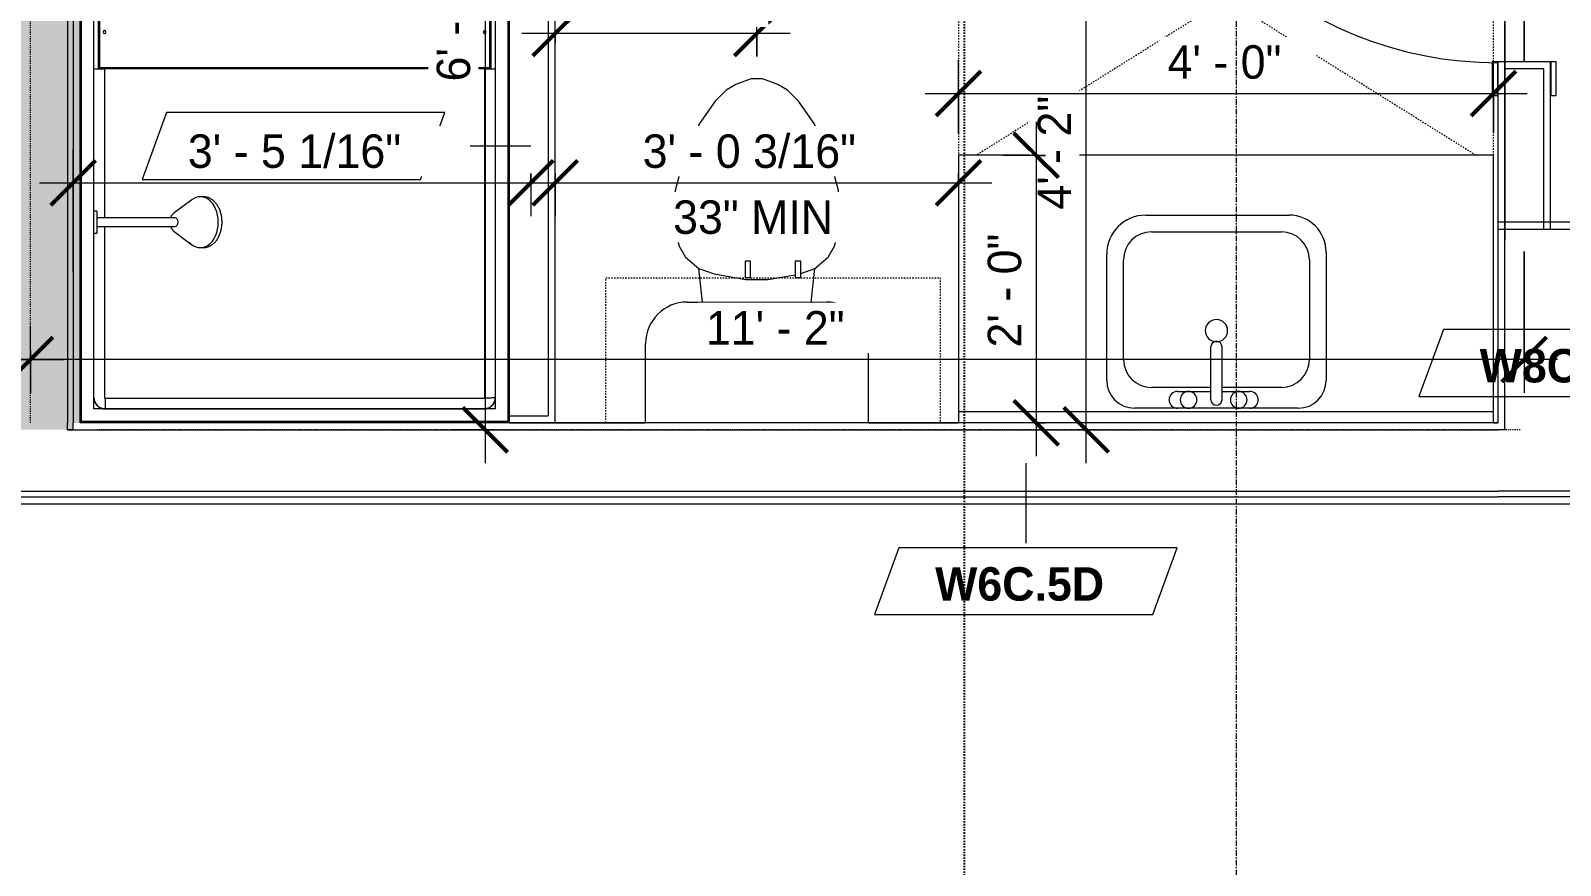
# Model space of a CAD drawing. Header units: inches. Extents: x -4058 to -1781, y 9814 to 12264.
# Drawn here: x -2935.5 to -2798.3, y 11685.7 to 11760.6 of the extents above; entities that cross this region are included whole.
import ezdxf

# ---------------------------------------------------------------- set-up
doc = ezdxf.new("R2010")
doc.units = ezdxf.units.IN
doc.header["$MEASUREMENT"] = 0
for name, pattern in [('Aligning Line 1_8_', [0.25, 0.125, -0.125]), ('Dash', [0.25, 0.125, -0.125]), ('Dash 3_32_', [0.1875, 0.09375, -0.09375]), ('Dash_2_', [0.25, 0.125, -0.125]), ('Grid Line 1_2_', [0.875, 0.5, -0.125, 0.125, -0.125])]:
    doc.linetypes.add(name, pattern=pattern)
for name, color, linetype, lineweight in [('0-1', 7, 'Continuous', 5), ('A-ANNO-DIMS', 211, 'Continuous', 9), ('A-ANNO-DIMS-32', 211, 'Continuous', 9), ('A-DETL-1', 90, 'Dash 3_32_', 9), ('A-DOOR-2', 31, 'Continuous', 9), ('A-FLOR-2', 192, 'Continuous', 9), ('A-GENM', 5, 'Continuous', 9), ('A-GENM-2', 147, 'Dash', 9), ('A-WALL-1', 7, 'Continuous', 9), ('A-WALL-2', 113, 'Continuous', 9), ('A-WALL-IDEN', 211, 'Continuous', 9), ('G-ANNO-SYMB', 111, 'Aligning Line 1_8_', 9), ('I-WALL-1', 1, 'Continuous', 18), ('I-WALL-2', 10, 'Continuous', 5), ('I-WALL-3', 7, 'Continuous', 9), ('P-SANR-FIXT', 6, 'Continuous', 9), ('Q-CASE', 31, 'Continuous', 9), ('Q-CASE-3', 31, 'Dash', 9), ('S-GRID-1', 1, 'Grid Line 1_2_', 9)]:
    doc.layers.add(name, color=color, linetype=linetype, lineweight=lineweight)
doc.layers.add('0-3', color=250, linetype='Dash_2_')
doc.styles.add('Century Gothic', font='ufonts.com_century-gothic.ttf', dxfattribs={"height": 3})
doc.styles.add('Century Gothic_B_1', font='GOTHICB.TTF', dxfattribs={"height": 3})
doc.dimstyles.new('MARKETING_DIMENSION', dxfattribs={"dimscale": 12, "dimtxt": 3.132505, "dimasz": 0.333333, "dimexe": 0.25, "dimexo": 0.166667, "dimgap": 0.041667, "dimtad": 1, "dimdec": 4, "dimrnd": 0.0625, "dimzin": 3, "dimdsep": 46, "dimlunit": 4, "dimtxsty": 'Century Gothic', "dimblk1": 'OBLIQUE', "dimblk2": 'OBLIQUE', "dimsah": 1, "dimcen": 0.09, "dimdle": 0.25, "dimazin": 0, "dimtfac": 1, "dimtdec": 4, "dimtix": 1, "dimtmove": 0, "dimatfit": 3, "dimfxl": 1, "dimtvp": 1, "dimtfill": 1, "dimfrac": 2, "dimtolj": 1, "dimtzin": 0, "dimarcsym": 2})
doc.dimstyles.new('THE_DIMENSION_STRING', dxfattribs={"dimscale": 12, "dimtxt": 3.132505, "dimasz": 0.333333, "dimexe": 0.25, "dimexo": 0.166667, "dimgap": 0.041667, "dimtad": 1, "dimdec": 4, "dimrnd": 0.0625, "dimzin": 3, "dimdsep": 46, "dimlunit": 4, "dimtxsty": 'Century Gothic', "dimblk1": 'OBLIQUE', "dimblk2": 'OBLIQUE', "dimsah": 1, "dimcen": 0.09, "dimdle": 0.25, "dimazin": 0, "dimtfac": 1, "dimtdec": 4, "dimtix": 1, "dimtmove": 0, "dimatfit": 3, "dimfxl": 1, "dimtvp": 1, "dimtfill": 1, "dimfrac": 2, "dimtolj": 1, "dimtzin": 0, "dimarcsym": 2})
doc.dimstyles.new('THE_DIMENSION_STRING_2', dxfattribs={"dimscale": 12, "dimtxt": 3.132505, "dimasz": 0.333333, "dimexe": 0.25, "dimexo": 0.166667, "dimgap": 0.041667, "dimtad": 1, "dimdec": 4, "dimrnd": 0.0625, "dimzin": 3, "dimdsep": 46, "dimlunit": 4, "dimtxsty": 'Century Gothic', "dimblk1": 'OBLIQUE', "dimblk2": 'OBLIQUE', "dimsah": 1, "dimcen": 0.09, "dimdle": 0.25, "dimazin": 0, "dimtfac": 1, "dimtdec": 4, "dimtix": 1, "dimtmove": 0, "dimatfit": 3, "dimfxl": 1, "dimtvp": 1, "dimtfill": 1, "dimfrac": 2, "dimtolj": 1, "dimtzin": 0, "dimarcsym": 2})
doc.dimstyles.new('THE_DIMENSION_STRING_3', dxfattribs={"dimscale": 12, "dimtxt": 3.132505, "dimasz": 0.333333, "dimexe": 0.25, "dimexo": 0.166667, "dimgap": 0.041667, "dimtad": 1, "dimdec": 4, "dimrnd": 0.0625, "dimzin": 3, "dimdsep": 46, "dimlunit": 4, "dimtxsty": 'Century Gothic', "dimblk1": 'OBLIQUE', "dimblk2": 'OBLIQUE', "dimsah": 1, "dimcen": 0.09, "dimdle": 0.25, "dimazin": 0, "dimtfac": 1, "dimtdec": 4, "dimtix": 1, "dimtmove": 0, "dimatfit": 3, "dimfxl": 1, "dimtvp": 1, "dimtfill": 1, "dimfrac": 2, "dimtolj": 1, "dimtzin": 0, "dimarcsym": 2})
doc.dimstyles.new('THE_DIMENSION_STRING_5', dxfattribs={"dimscale": 12, "dimtxt": 3.132505, "dimasz": 0.333333, "dimexe": 0.25, "dimexo": 0.166667, "dimgap": 0.041667, "dimtad": 1, "dimdec": 4, "dimrnd": 0.0625, "dimzin": 3, "dimdsep": 46, "dimlunit": 4, "dimtxsty": 'Century Gothic', "dimblk1": 'OBLIQUE', "dimblk2": 'OBLIQUE', "dimsah": 1, "dimcen": 0.09, "dimdle": 0.25, "dimazin": 0, "dimtfac": 1, "dimtdec": 4, "dimtix": 1, "dimtmove": 0, "dimatfit": 3, "dimfxl": 1, "dimtvp": 1, "dimtfill": 1, "dimfrac": 2, "dimtolj": 1, "dimtzin": 0, "dimarcsym": 2})

# ---------------------------------------------------------------- blocks, each defined once
blk = doc.blocks.new('CTR - 1st Phase - Common Walls_rvt-1-UNIT PLANS - 1ST FLOOR')
at = {"layer": 'I-WALL-1'}
blk.add_hatch(color=256, dxfattribs=at).paths.add_polyline_path([(-2931.09, 11725.36), (-2931.09, 12081.69), (-2931.71, 12081.69), (-2931.71, 11725.36)], flags=0)
at = {"layer": 'I-WALL-2'}
for points in [[(-2937.71, 11724.74), (-2932.21, 11724.74), (-2932.21, 12081.69), (-2937.71, 12081.69), (-2937.71, 11725.36)], [(-2932.21, 11724.74), (-2931.71, 11724.74), (-2931.71, 12081.69), (-2932.21, 12081.69), (-2932.21, 11725.36)]]:
    blk.add_hatch(color=256, dxfattribs=at).paths.add_polyline_path(points, flags=0)
at = {"layer": 'A-WALL-1'}
for p, q in [((-2932.21, 12081.69), (-2932.21, 11725.36)), ((-2931.71, 12081.69), (-2931.71, 11725.36)), ((-2803.27, 11742.74), (-2796.02, 11742.74)), ((-2803.27, 11724.74), (-2803.27, 11742.74)), ((-2932.21, 11724.74), (-2932.21, 11725.36)), ((-2931.71, 11724.74), (-2931.71, 11725.36)), ((-2931.71, 11724.74), (-2932.21, 11724.74)), ((-2932.21, 11724.74), (-2931.71, 11724.74)), ((-2931.71, 11724.74), (-2803.9, 11724.74)), ((-2803.27, 11724.74), (-2803.9, 11724.74)), ((-3067.15, 11719.24), (-2803.9, 11719.24)), ((-3067.15, 11718.74), (-2803.9, 11718.74)), ((-2803.27, 11719.24), (-2803.9, 11719.24)), ((-2795.52, 11718.74), (-2803.9, 11718.74)), ((-2796.02, 11719.24), (-2803.27, 11719.24))]:
    blk.add_line(p, q, dxfattribs=at)
at = {"layer": 'I-WALL-3'}
for p, q in [((-2803.9, 11743.36), (-2803.9, 11725.36)), ((-2803.27, 11743.36), (-2803.9, 11743.36)), ((-2794.9, 11743.36), (-2803.27, 11743.36)), ((-2803.9, 11725.36), (-2892.59, 11725.36)), ((-3067.15, 11718.11), (-2803.9, 11718.11)), ((-2803.9, 11718.11), (-2794.9, 11718.11))]:
    blk.add_line(p, q, dxfattribs=at)
blk = doc.blocks.new('M_Sink Vanity-Square - 500 x 440mm-1372835-UNIT PLANS - 1ST FLOOR')
at = {"layer": 'P-SANR-FIXT'}
for p, q in [((-5.72, 10.23), (7.14, 10.23)), ((-5.22, 8.73), (6.46, 8.73)), ((10.46, 6.91), (10.46, -4.59)), ((-9.22, -4.59), (-9.22, 6.73)), ((-7.72, -2.72), (-7.72, 6.23)), ((8.96, 6.23), (8.96, -2.72)), ((0.12, -6.33), (0.12, -1.59)), ((1.12, -6.33), (1.12, -1.59)), ((0.12, -5.22), (-5.22, -5.22)), ((6.46, -5.22), (1.12, -5.22)), ((-2.88, -5.59), (0.12, -5.59)), ((1.12, -5.59), (3.62, -5.59)), ((7.96, -7.09), (-6.72, -7.09)), ((3.62, -7.09), (-2.88, -7.09))]:
    blk.add_line(p, q, dxfattribs=at)
for centre, radius, start, end in [((-5.72, 6.73), 3.5, 90, 180), ((7.14, 6.91), 3.32, 360, 90), ((-5.22, 6.23), 2.5, 90, 180), ((6.46, 6.23), 2.5, 360, 90), ((0.62, -0.13), 1, 360, 180), ((0.62, -0.13), 1, 180, 0), ((0.62, -1.59), 0.5, 360, 180), ((-5.22, -2.72), 2.5, 180, 270), ((6.46, -2.72), 2.5, 270, 360), ((-6.72, -4.59), 2.5, 180, 270), ((7.96, -4.59), 2.5, 270, 0), ((-2.88, -6.34), 0.75, 90, 270), ((-1.88, -6.34), 0.75, 360, 180), ((-1.88, -6.34), 0.75, 180, 0), ((0.62, -6.33), 0.5, 180, 0), ((2.62, -6.34), 0.75, 0, 180), ((2.62, -6.34), 0.75, 180, 0), ((3.62, -6.34), 0.75, 270, 90)]:
    blk.add_arc(centre, radius, start, end, dxfattribs=at)
blk = doc.blocks.new('Toilet-Domestic-3D - Toilet-Domestic-3D-1352612-UNIT PLANS - 1ST FLOOR')
at = {"layer": 'P-SANR-FIXT'}
for p, q in [((-9.98, 11.75), (-9.98, 18.86)), ((9.98, 18.86), (9.98, 11.75)), ((6.25, 8.02), (-6.25, 8.02)), ((-4.86, 8.02), (-5.21, 5)), ((4.86, 8.02), (5.21, 5)), ((-1, 6), (-3.45, 5.57)), ((1, 6), (-1, 6)), ((3.84, 5.5), (1, 6)), ((5.21, 5), (3.84, 5.5)), ((-5.21, 5), (-6.4, 4)), ((-3.94, 5.46), (-5.21, 5)), ((6.4, 4), (5.21, 5)), ((-6.97, 3), (-7.24, 2)), ((-6.4, 4), (-6.97, 3)), ((6.97, 3), (6.4, 4)), ((7.24, 2), (6.97, 3)), ((-7.24, 2), (-7.41, 1)), ((7.41, 1), (7.24, 2)), ((-7.41, 1), (-7.5, 0)), ((7.5, 0), (7.41, 1)), ((-7.5, 0), (-7.33, -1.99)), ((7.33, -1.99), (7.5, 0)), ((-7.33, -1.99), (-6.79, -4)), ((6.79, -4), (7.33, -1.99)), ((-6.79, -4), (-6.06, -6)), ((6.06, -6), (6.79, -4)), ((-6.06, -6), (-5.13, -8)), ((5.13, -8), (6.06, -6)), ((-5.13, -8), (-3.74, -10)), ((3.74, -10), (5.13, -8)), ((-3.74, -10), (-2.74, -11)), ((2.74, -11), (3.74, -10)), ((-2.74, -11), (-1.87, -11.5)), ((-1.87, -11.5), (-0.5, -12)), ((-0.5, -12), (0.5, -12)), ((0.5, -12), (1.87, -11.5)), ((1.87, -11.5), (2.74, -11))]:
    blk.add_line(p, q, dxfattribs=at)
for centre, start, end in [((-6.25, 11.75), 180, 270), ((6.25, 11.75), 270, 360)]:
    blk.add_arc(centre, 3.73, start, end, dxfattribs=at)
blk = doc.blocks.new('Bath Vanity - Bath Vanity 48_-3150017-UNIT PLANS - 1ST FLOOR')
at = {"layer": 'Q-CASE'}
for p, q in [((24.74, 24), (-23.26, 24)), ((-23.26, 24), (-23.26, 1)), ((24.74, 1), (24.74, 24))]:
    blk.add_line(p, q, dxfattribs=at)
blk = doc.blocks.new('ADA Clearances - 30_x48_-V52-UNIT PLANS - 1ST FLOOR')
at = {"layer": 'A-GENM-2'}
for p, q in [((-14, -22.41), (15, 24)), ((15, 24), (-14, 24)), ((15, -24), (15, 24)), ((15, -24), (-14, 22.41)), ((-14, -24), (-8.63, -24)), ((-5.63, -24), (15, -24))]:
    blk.add_line(p, q, dxfattribs=at)
blk = doc.blocks.new('BATHROOM MIRROR - BATHROOM MIRROR 48_-3123886-UNIT PLANS - 1ST FLOOR')
at = {"layer": 'Q-CASE'}
for p, q in [((-23.26, -23), (24.74, -23)), ((-23.26, -23), (-23.26, -24)), ((24.74, -24), (24.74, -23)), ((24.74, -24), (-23.26, -24))]:
    blk.add_line(p, q, dxfattribs=at)
blk = doc.blocks.new('300 Series Wall Hung Cabinet_326 - 30_-2909953-UNIT PLANS - 1ST FLOOR')
at = {"layer": 'Q-CASE'}
for p, q in [((-2.01, 14.69), (-2.5, 14.69)), ((-2.5, 14.69), (-2.5, 13.19)), ((-2.01, 13.19), (-2.01, 14.69)), ((2.49, 14.69), (2, 14.69)), ((2, 14.69), (2, 13.19)), ((2.49, 13.19), (2.49, 14.69)), ((-2.01, 13.19), (-2.5, 13.19)), ((2.49, 13.19), (2, 13.19))]:
    blk.add_line(p, q, dxfattribs=at)
at = {"layer": 'Q-CASE-3'}
for p, q in [((-15, 0.19), (-15, 13.19)), ((-15, 13.19), (15, 13.19)), ((15, 13.19), (15, 0.19)), ((15, 0.19), (-15, 0.19))]:
    blk.add_line(p, q, dxfattribs=at)
blk = doc.blocks.new('SWING - SINGLE - FLUSH - SWING - FLUSH - 2-10 x 6-8 - PRIVACY-4202129-UNIT PLANS - 1ST FLOOR')
at = {"layer": 'A-DOOR-2'}
for p, q in [((15, 2.37), (15, 36.38)), ((17, 36.38), (15, 36.38)), ((17, 2.37), (17, 36.38)), ((-17, 2.87), (-20, 2.87)), ((-20, 2.87), (-20, 2.37)), ((-17, 2.37), (-17, 2.87)), ((20, 2.87), (17, 2.87)), ((17, 2.87), (17, 2.37)), ((20, 2.37), (20, 2.87)), ((-20, 2.37), (-17, 2.37)), ((17, 2.37), (15, 2.37)), ((17, 2.37), (20, 2.37)), ((-17, -2.38), (-20, -2.38)), ((-20, -2.38), (-20, -2.88)), ((-17, -2.88), (-17, -2.38)), ((20, -2.38), (17, -2.38)), ((17, -2.38), (17, -2.88)), ((20, -2.88), (20, -2.38)), ((-20, -2.88), (-17, -2.88)), ((17, -2.88), (20, -2.88))]:
    blk.add_line(p, q, dxfattribs=at)
blk.add_arc((17, 2.37), 34.07, 93.3657, 180, dxfattribs=at)
blk = doc.blocks.new('The Shower - The Shower-4050272-UNIT PLANS - 1ST FLOOR')
at = {"layer": 'P-SANR-FIXT'}
for p, q in [((0, -0.5), (38.5, -0.5)), ((0, -39.25), (0, -0.5)), ((0.12, -39.25), (0.12, -0.63)), ((0.12, -0.63), (38.38, -0.63)), ((38.38, -0.63), (38.38, -39.25)), ((38.5, -0.5), (38.5, -39.25)), ((1.25, -39.25), (1.25, -1.75)), ((1.25, -1.75), (37.25, -1.75)), ((1.3, -2.43), (1.28, -2.51)), ((1.38, -2.26), (1.37, -2.28)), ((1.42, -2.2), (1.4, -2.23)), ((1.58, -2.01), (1.51, -2.08)), ((1.73, -1.9), (1.7, -1.92)), ((2.01, -1.78), (1.93, -1.8)), ((36.25, -1.77), (2.25, -1.77)), ((36.25, -2.7), (2.25, -2.7)), ((36.25, -1.77), (36.25, -1.75)), ((36.57, -1.8), (36.49, -1.78)), ((36.8, -1.92), (36.77, -1.9)), ((36.99, -2.08), (36.92, -2.01)), ((37.1, -2.23), (37.08, -2.2)), ((37.13, -2.28), (37.12, -2.26)), ((37.22, -2.51), (37.2, -2.43)), ((37.25, -1.75), (37.25, -17.52)), ((2.2, -32.27), (2.2, -2.75)), ((36.3, -18.11), (36.3, -2.75)), ((36.3, -32.27), (36.3, -18.89)), ((37.25, -19.48), (37.25, -39.25)), ((1.62, -32.27), (1.62, -38.13)), ((36.75, -32.38), (1.75, -32.38)), ((1.75, -32.38), (1.75, -38)), ((2.2, -32.27), (36.3, -32.27)), ((36.75, -38), (36.75, -32.38)), ((36.88, -38.13), (36.88, -32.27)), ((1.62, -38.13), (36.88, -38.13)), ((1.75, -38), (36.75, -38)), ((0.12, -39.25), (0, -39.25)), ((0.12, -39.25), (1.25, -39.25)), ((1.25, -38.75), (37.25, -38.75)), ((1.25, -39.25), (1.25, -38.75)), ((37.25, -39.25), (1.25, -39.25)), ((37.25, -38.75), (37.25, -39.25)), ((37.25, -39.25), (38.38, -39.25)), ((38.5, -39.25), (38.38, -39.25))]:
    blk.add_line(p, q, dxfattribs=at)
for centre, radius, start, end in [((2.25, -2.75), 1, 90, 180), ((36.25, -2.75), 1, 0, 90), ((2.2, -35.56), 0.125, 0, 180), ((2.2, -35.56), 0.125, 180, 0), ((36.3, -35.56), 0.125, 0, 180), ((36.3, -35.56), 0.125, 180, 0)]:
    blk.add_arc(centre, radius, start, end, dxfattribs=at)
for centre, major_axis, start_param, end_param in [((2.2, -32.28), (0.95, 0), 1.570796, 3.141593), ((36.3, -32.28), (-0.95, 0), 3.141593, 4.712389)]:
    blk.add_ellipse(centre, major_axis=major_axis, ratio=0.019505, start_param=start_param, end_param=end_param, dxfattribs=at)
for points, knots in [([(2.25, -1.77), (2.19, -1.77), (2.06, -1.78), (1.8, -1.86), (1.53, -2.04), (1.34, -2.32), (1.26, -2.57), (1.25, -2.7), (1.25, -2.77)], [-0.001856, -0.001856, -0.001856, -0.001856, 0.123376, 0.248608, 0.499072, 0.749536, 0.874768, 1, 1, 1, 1]), ([(1.38, -2.25), (1.41, -2.21), (1.47, -2.12), (1.55, -2.04), (1.59, -2)], [-0.666048, -0.666048, -0.666048, -0.666048, -0.5714286, -0.4597287, -0.4597287, -0.4597287, -0.4597287]), ([(1.75, -1.88), (1.77, -1.87), (1.86, -1.82), (2.03, -1.77), (2.17, -1.75), (2.25, -1.75)], [-0.332096, -0.332096, -0.332096, -0.332096, -0.2857143, -0.1428571, 0, 0, 0, 0]), ([(2.25, -2.7), (2.24, -2.7), (2.24, -2.7), (2.23, -2.7), (2.22, -2.71), (2.22, -2.71), (2.21, -2.72), (2.21, -2.73), (2.2, -2.74), (2.2, -2.74), (2.2, -2.75), (2.2, -2.75)], [-1, -1, -1, -1, -0.833333, -0.75, -0.666667, -0.583333, -0.416667, -0.333333, -0.208333, -0.083333, 0, 0, 0, 0]), ([(36.25, -1.75), (36.31, -1.75), (36.42, -1.76), (36.59, -1.8), (36.7, -1.85), (36.75, -1.88)], [-1, -1, -1, -1, -0.8928571, -0.7857143, -0.6665409, -0.6665409, -0.6665409, -0.6665409]), ([(37.25, -2.77), (37.25, -2.7), (37.24, -2.57), (37.16, -2.32), (36.98, -2.04), (36.7, -1.86), (36.45, -1.78), (36.32, -1.77), (36.25, -1.77)], [-0.001856, -0.001856, -0.001856, -0.001856, 0.123376, 0.248608, 0.499072, 0.749536, 0.874768, 1, 1, 1, 1]), ([(36.3, -2.75), (36.3, -2.74), (36.3, -2.74), (36.3, -2.73), (36.29, -2.72), (36.29, -2.72), (36.28, -2.71), (36.27, -2.71), (36.26, -2.7), (36.26, -2.7), (36.25, -2.7), (36.25, -2.7)], [-1, -1, -1, -1, -0.833333, -0.75, -0.666667, -0.583333, -0.416667, -0.333333, -0.208333, -0.083333, 0, 0, 0, 0]), ([(36.75, -1.88), (36.79, -1.91), (36.89, -1.97), (36.97, -2.05), (37.01, -2.11)], [-0.666048, -0.666048, -0.666048, -0.666048, -0.5714286, -0.4462442, -0.4462442, -0.4462442, -0.4462442]), ([(37.12, -2.25), (37.13, -2.27), (37.16, -2.33), (37.18, -2.38), (37.19, -2.42)], [-0.332096, -0.332096, -0.332096, -0.332096, -0.2857143, -0.2167295, -0.2167295, -0.2167295, -0.2167295])]:
    blk.add_open_spline(points, degree=3, knots=knots, dxfattribs=at)
for points in [[(1.25, -2.75), (1.25, -2.74), (1.25, -2.72), (1.25, -2.71)], [(1.35, -2.32), (1.36, -2.3), (1.37, -2.27), (1.38, -2.25)], [(1.63, -1.97), (1.67, -1.94), (1.71, -1.91), (1.75, -1.88)], [(36.25, -2.7), (36.25, -2.62), (36.25, -2.45), (36.25, -2.22), (36.25, -2.03), (36.25, -1.88), (36.25, -1.82), (36.25, -1.8)], [(37.05, -2.15), (37.07, -2.18), (37.09, -2.21), (37.12, -2.25)], [(37.25, -2.67), (37.25, -2.7), (37.25, -2.72), (37.25, -2.75)], [(2.2, -2.75), (2.12, -2.75), (1.95, -2.75), (1.72, -2.75), (1.52, -2.76), (1.37, -2.76), (1.27, -2.76), (1.25, -2.77), (1.25, -2.77)]]:
    blk.add_open_spline(points, degree=3, dxfattribs=at)
blk = doc.blocks.new('Shower Head - Shower Head-3260035-UNIT PLANS - 1ST FLOOR')
at = {"layer": 'P-SANR-FIXT'}
for p, q in [((-2.28, 9.81), (-2.28, 9.54)), ((2.28, 9.54), (2.28, 9.81)), ((-2.02, 8.78), (-0.84, 7.19)), ((0.84, 7.19), (2.02, 8.78)), ((-0.39, 7.27), (-0.39, 6.01)), ((0.39, 6.01), (0.39, 7.27)), ((-0.98, 0.26), (-0.98, 0)), ((-0.98, 0.26), (0.98, 0.26)), ((-0.39, 1), (-0.39, 0.26)), ((0.39, 0.26), (0.39, 1)), ((0.98, 0), (0.98, 0.26)), ((0.98, 0), (-0.98, 0))]:
    blk.add_line(p, q, dxfattribs=at)
at = {"layer": 'P-SANR-FIXT', "flags": 128}
for points in [[(0, 11.49), (-0.09, 11.49), (-0.18, 11.48), (-0.27, 11.48), (-0.35, 11.47), (-0.44, 11.46), (-0.53, 11.44), (-0.62, 11.43), (-0.7, 11.41), (-0.79, 11.39), (-0.87, 11.36), (-0.95, 11.34), (-1.03, 11.31), (-1.11, 11.28), (-1.19, 11.25), (-1.26, 11.21), (-1.34, 11.17), (-1.41, 11.13), (-1.48, 11.09), (-1.55, 11.05), (-1.61, 11), (-1.68, 10.95), (-1.74, 10.9), (-1.8, 10.85), (-1.85, 10.8), (-1.9, 10.74), (-1.95, 10.69), (-2, 10.63), (-2.04, 10.57), (-2.08, 10.51), (-2.12, 10.44), (-2.15, 10.38), (-2.18, 10.31), (-2.21, 10.25), (-2.23, 10.18), (-2.25, 10.11), (-2.26, 10.04), (-2.27, 9.97), (-2.28, 9.9), (-2.28, 9.83), (-2.28, 9.81)], [(2.28, 9.81), (2.28, 9.88), (2.28, 9.95), (2.27, 10.02), (2.25, 10.09), (2.24, 10.16), (2.21, 10.23), (2.19, 10.3), (2.16, 10.36), (2.13, 10.43), (2.09, 10.49), (2.05, 10.55), (2.01, 10.61), (1.97, 10.67), (1.92, 10.73), (1.86, 10.79), (1.81, 10.84), (1.75, 10.89), (1.69, 10.94), (1.63, 10.99), (1.57, 11.04), (1.5, 11.08), (1.43, 11.12), (1.36, 11.16), (1.28, 11.2), (1.21, 11.24), (1.13, 11.27), (1.05, 11.3), (0.97, 11.33), (0.89, 11.36), (0.81, 11.38), (0.72, 11.4), (0.64, 11.42), (0.55, 11.44), (0.47, 11.45), (0.38, 11.46), (0.29, 11.47), (0.2, 11.48), (0.11, 11.49), (0.02, 11.49), (0, 11.49)], [(-0.84, 7.19), (-0.81, 7.16), (-0.79, 7.13), (-0.76, 7.1), (-0.73, 7.08), (-0.7, 7.05), (-0.68, 7.03), (-0.65, 7.01), (-0.62, 6.98), (-0.59, 6.97), (-0.56, 6.95), (-0.53, 6.93), (-0.49, 6.91), (-0.46, 6.9), (-0.43, 6.89), (-0.4, 6.87)], [(0.39, 6.87), (0.43, 6.88), (0.46, 6.9), (0.49, 6.91), (0.52, 6.93), (0.55, 6.94), (0.58, 6.96), (0.61, 6.98), (0.64, 7), (0.67, 7.03), (0.7, 7.05), (0.73, 7.07), (0.76, 7.1), (0.78, 7.13), (0.81, 7.16), (0.83, 7.19), (0.84, 7.19)], [(-0.39, 6.01), (-0.39, 5.81), (-0.39, 5.6), (-0.39, 5.38), (-0.39, 5.15), (-0.39, 4.92), (-0.39, 4.68), (-0.39, 4.43), (-0.39, 4.18), (-0.39, 3.93), (-0.39, 3.67), (-0.39, 3.4), (-0.39, 3.13), (-0.39, 2.86), (-0.39, 2.59), (-0.39, 2.31), (-0.39, 2.03), (-0.39, 1.75), (-0.39, 1.46), (-0.39, 1.18), (-0.39, 1)], [(0.39, 1), (0.39, 1.29), (0.39, 1.57), (0.39, 1.85), (0.39, 2.13), (0.39, 2.41), (0.39, 2.69), (0.39, 2.96), (0.39, 3.23), (0.39, 3.5), (0.39, 3.76), (0.39, 4.02), (0.39, 4.27), (0.39, 4.52), (0.39, 4.77), (0.39, 5), (0.39, 5.23), (0.39, 5.46), (0.39, 5.67), (0.39, 5.88), (0.39, 6.01)]]:
    blk.add_lwpolyline(points, dxfattribs=at)
at = {"layer": 'P-SANR-FIXT'}
for centre, major_axis, start_param, end_param in [((0, 9.54), (-2.28, 0), 4.712389, 6.956384), ((0, 9.54), (2.28, 0), 5.609987, 7.853982), ((0, 7.27), (-0.394, 0), 4.712389, 6.283185), ((0, 7.27), (0.394, 0), 0, 1.570796)]:
    blk.add_ellipse(centre, major_axis=major_axis, ratio=0.707107, start_param=start_param, end_param=end_param, dxfattribs=at)
blk = doc.blocks.new('DIMBLOCK162-UNIT PLANS - 1ST FLOOR')
at = {"layer": 'A-ANNO-DIMS-32', "lineweight": 50}
for p, q in [((-2840.83, 11774.74), (-2842.83, 11776.74)), ((-2840.83, 11774.74), (-2838.83, 11772.74)), ((-2840.83, 11724.74), (-2842.83, 11726.74)), ((-2840.83, 11724.74), (-2838.83, 11722.74))]:
    blk.add_line(p, q, dxfattribs=at)
at = {"layer": 'A-ANNO-DIMS-32'}
for p, q in [((-2823.58, 11774.74), (-2843.83, 11774.74)), ((-2840.83, 11721.74), (-2840.83, 11774.74)), ((-2840.83, 11774.74), (-2823.58, 11774.74)), ((-2841.66, 11724.74), (-2837.83, 11724.74)), ((-2840.83, 11724.74), (-2841.66, 11724.74))]:
    blk.add_line(p, q, dxfattribs=at)
at = {"layer": 'A-ANNO-DIMS-32', "color": 0, "insert": (-2845.18, 11744.49), "char_height": 3, "width": 12.5897, "attachment_point": 1, "rotation": 90, "line_spacing_factor": 0.984502, "style": 'Century Gothic', "bg_fill": 3, "box_fill_scale": 1.25, "bg_fill_color": 256, "bg_fill_true_color": 13158600, "bg_fill_transparency": 0}
blk.add_mtext('4\' - 2"', dxfattribs=at)
blk = doc.blocks.new('_Oblique')
at = {"color": 0, "linetype": 'ByBlock', "lineweight": -2}
blk.add_line((-0.5, -0.5), (0.5, 0.5), dxfattribs=at)
blk = doc.blocks.new('DIMBLOCK208-UNIT PLANS - 1ST FLOOR')
at = {"layer": 'A-ANNO-DIMS-32'}
for p, q in [((-2852.27, 11751.36), (-2852.27, 11757.9)), ((-2804.27, 11751.36), (-2804.27, 11757.9)), ((-2855.27, 11754.9), (-2801.27, 11754.9)), ((-2852.27, 11754.9), (-2852.27, 11751.36)), ((-2804.27, 11754.9), (-2804.27, 11751.36))]:
    blk.add_line(p, q, dxfattribs=at)
at = {"layer": 'A-ANNO-DIMS-32', "lineweight": 50}
for p, q in [((-2852.27, 11754.9), (-2850.27, 11756.9)), ((-2804.27, 11754.9), (-2802.27, 11756.9)), ((-2852.27, 11754.9), (-2854.27, 11752.9)), ((-2804.27, 11754.9), (-2806.27, 11752.9))]:
    blk.add_line(p, q, dxfattribs=at)
at = {"layer": 'A-ANNO-DIMS-32', "color": 0, "insert": (-2833.52, 11759.24), "char_height": 3, "width": 12.5897, "attachment_point": 1, "line_spacing_factor": 0.984502, "style": 'Century Gothic', "bg_fill": 3, "box_fill_scale": 1.25, "bg_fill_color": 256, "bg_fill_true_color": 13158600, "bg_fill_transparency": 0}
blk.add_mtext('4\' - 0"', dxfattribs=at)
blk = doc.blocks.new('DIMBLOCK209-UNIT PLANS - 1ST FLOOR')
at = {"layer": 'A-ANNO-DIMS-32', "lineweight": 50}
for p, q in [((-2845.31, 11749.36), (-2847.31, 11751.36)), ((-2845.31, 11749.36), (-2843.31, 11747.36)), ((-2845.31, 11725.36), (-2847.31, 11727.36)), ((-2845.31, 11725.36), (-2843.31, 11723.36))]:
    blk.add_line(p, q, dxfattribs=at)
at = {"layer": 'A-ANNO-DIMS-32'}
for p, q in [((-2845.31, 11752.36), (-2845.31, 11722.36)), ((-2844.48, 11749.36), (-2848.31, 11749.36)), ((-2845.31, 11749.36), (-2844.48, 11749.36)), ((-2844.48, 11725.36), (-2848.31, 11725.36)), ((-2845.31, 11725.36), (-2844.48, 11725.36))]:
    blk.add_line(p, q, dxfattribs=at)
at = {"layer": 'A-ANNO-DIMS-32', "color": 0, "insert": (-2849.65, 11732.12), "char_height": 3, "width": 12.5897, "attachment_point": 1, "rotation": 90, "line_spacing_factor": 0.984502, "style": 'Century Gothic', "bg_fill": 3, "box_fill_scale": 1.25, "bg_fill_color": 256, "bg_fill_true_color": 13158600, "bg_fill_transparency": 0}
blk.add_mtext('2\' - 0"', dxfattribs=at)
blk = doc.blocks.new('DIMBLOCK289-UNIT PLANS - 1ST FLOOR')
at = {"layer": 'A-ANNO-DIMS-32', "lineweight": 50}
for p, q in [((-2888.46, 11746.9), (-2886.46, 11748.9)), ((-2852.27, 11746.9), (-2850.27, 11748.9)), ((-2888.46, 11746.9), (-2890.46, 11744.9)), ((-2852.27, 11746.9), (-2854.27, 11744.9))]:
    blk.add_line(p, q, dxfattribs=at)
at = {"layer": 'A-ANNO-DIMS-32'}
for p, q in [((-2888.46, 11747.73), (-2888.46, 11743.9)), ((-2888.46, 11746.9), (-2888.46, 11747.73)), ((-2852.27, 11747.73), (-2852.27, 11743.9)), ((-2852.27, 11746.9), (-2852.27, 11747.73)), ((-2891.46, 11746.9), (-2849.27, 11746.9))]:
    blk.add_line(p, q, dxfattribs=at)
at = {"layer": 'A-ANNO-DIMS-32', "color": 0, "insert": (-2877.88, 11745.32), "char_height": 3, "width": 18.0194, "attachment_point": 1, "line_spacing_factor": 0.984502, "style": 'Century Gothic', "bg_fill": 3, "box_fill_scale": 1.25, "bg_fill_color": 256, "bg_fill_true_color": 13158600, "bg_fill_transparency": 0}
blk.add_mtext('33" MIN', dxfattribs=at)
at = {"layer": 'A-ANNO-DIMS-32', "color": 0, "insert": (-2880.61, 11751.24), "char_height": 3, "width": 24.5827, "attachment_point": 1, "line_spacing_factor": 0.984502, "style": 'Century Gothic', "bg_fill": 3, "box_fill_scale": 1.25, "bg_fill_color": 256, "bg_fill_true_color": 13158600, "bg_fill_transparency": 0}
blk.add_mtext('3\' - 0 3/16"', dxfattribs=at)
blk = doc.blocks.new('Wall Tag - Arch Wall-3956453-UNIT PLANS - 1ST FLOOR')
at = {"layer": 'A-WALL-IDEN'}
for p, q in [((-0.3561, 0.0937), (-0.4244, -0.0937)), ((0.4244, 0.0937), (-0.3561, 0.0937)), ((0.3561, -0.0937), (0.4244, 0.0937)), ((-0.4244, -0.0937), (0.3561, -0.0937))]:
    blk.add_line(p, q, dxfattribs=at)
blk = doc.blocks.new('DIMBLOCK814-UNIT PLANS - 1ST FLOOR')
at = {"layer": 'A-ANNO-DIMS-32'}
for p, q in [((-2803.27, 11741.74), (-2803.27, 11811.78)), ((-2932.21, 11809.61), (-2932.21, 11805.78)), ((-2932.21, 11808.78), (-2932.21, 11809.61)), ((-2932.21, 11808.78), (-2803.27, 11808.78)), ((-2803.27, 11808.78), (-2803.27, 11741.74))]:
    blk.add_line(p, q, dxfattribs=at)
at = {"layer": 'A-ANNO-DIMS-32', "lineweight": 50}
for p, q in [((-2932.21, 11808.78), (-2930.21, 11810.78)), ((-2803.27, 11808.78), (-2801.27, 11810.78)), ((-2932.21, 11808.78), (-2934.21, 11806.78)), ((-2803.27, 11808.78), (-2805.27, 11806.78))]:
    blk.add_line(p, q, dxfattribs=at)
at = {"layer": 'A-ANNO-DIMS-32', "color": 0, "insert": (-2880.32, 11813.12), "char_height": 3, "width": 30.1914, "attachment_point": 1, "line_spacing_factor": 0.984502, "style": 'Century Gothic', "bg_fill": 3, "box_fill_scale": 1.25, "bg_fill_color": 256, "bg_fill_true_color": 13158600, "bg_fill_transparency": 0}
blk.add_mtext('10\' - 8 15/16"', dxfattribs=at)
blk = doc.blocks.new('DIMBLOCK815-UNIT PLANS - 1ST FLOOR')
at = {"layer": 'A-ANNO-DIMS-32'}
for p, q in [((-2803.27, 11741.74), (-2803.27, 11811.78)), ((-2796.02, 11741.74), (-2796.02, 11811.78)), ((-2803.27, 11808.78), (-2796.02, 11808.78)), ((-2803.27, 11808.78), (-2803.27, 11741.74)), ((-2796.02, 11808.78), (-2796.02, 11741.74))]:
    blk.add_line(p, q, dxfattribs=at)
at = {"layer": 'A-ANNO-DIMS-32', "lineweight": 50}
for p, q in [((-2803.27, 11808.78), (-2801.27, 11810.78)), ((-2796.02, 11808.78), (-2794.02, 11810.78)), ((-2803.27, 11808.78), (-2805.27, 11806.78)), ((-2796.02, 11808.78), (-2798.02, 11806.78))]:
    blk.add_line(p, q, dxfattribs=at)
at = {"layer": 'A-ANNO-DIMS-32', "color": 0, "insert": (-2805.29, 11813.12), "char_height": 3, "width": 13.5444, "attachment_point": 1, "line_spacing_factor": 0.984502, "style": 'Century Gothic', "bg_fill": 3, "box_fill_scale": 1.25, "bg_fill_color": 256, "bg_fill_true_color": 13158600, "bg_fill_transparency": 0}
blk.add_mtext('7 1/4"', dxfattribs=at)
blk = doc.blocks.new('DIMBLOCK1256-UNIT PLANS - 1ST FLOOR')
at = {"layer": 'A-ANNO-DIMS-32'}
for p, q in [((-2888.46, 11759.45), (-2888.46, 11763.28)), ((-2870.37, 11758.22), (-2870.37, 11763.28)), ((-2867.37, 11760.28), (-2891.46, 11760.28)), ((-2888.46, 11760.28), (-2888.46, 11759.45)), ((-2870.37, 11760.28), (-2870.37, 11758.22))]:
    blk.add_line(p, q, dxfattribs=at)
at = {"layer": 'A-ANNO-DIMS-32', "lineweight": 50}
for p, q in [((-2888.46, 11760.28), (-2886.46, 11762.28)), ((-2870.37, 11760.28), (-2868.37, 11762.28)), ((-2888.46, 11760.28), (-2890.46, 11758.28)), ((-2870.37, 11760.28), (-2872.37, 11758.28))]:
    blk.add_line(p, q, dxfattribs=at)
at = {"layer": 'A-ANNO-DIMS-32', "color": 0, "insert": (-2886.08, 11764.62), "char_height": 3, "width": 15.9907, "attachment_point": 1, "line_spacing_factor": 0.984502, "style": 'Century Gothic', "bg_fill": 3, "box_fill_scale": 1.25, "bg_fill_color": 256, "bg_fill_true_color": 13158600, "bg_fill_transparency": 0}
blk.add_mtext('16"-18"', dxfattribs=at)
blk = doc.blocks.new('DIMBLOCK1257-UNIT PLANS - 1ST FLOOR')
at = {"layer": 'A-ANNO-DIMS-32'}
for p, q in [((-2931.71, 11738.93), (-2931.71, 11749.9)), ((-2890.65, 11747.73), (-2890.65, 11743.9)), ((-2890.65, 11746.9), (-2890.65, 11747.73)), ((-2934.71, 11746.9), (-2887.65, 11746.9)), ((-2931.71, 11746.9), (-2931.71, 11738.93))]:
    blk.add_line(p, q, dxfattribs=at)
at = {"layer": 'A-ANNO-DIMS-32', "lineweight": 50}
for p, q in [((-2931.71, 11746.9), (-2929.71, 11748.9)), ((-2890.65, 11746.9), (-2888.65, 11748.9)), ((-2931.71, 11746.9), (-2933.71, 11744.9)), ((-2890.65, 11746.9), (-2892.65, 11744.9))]:
    blk.add_line(p, q, dxfattribs=at)
at = {"layer": 'A-ANNO-DIMS-32', "color": 0, "insert": (-2921.42, 11751.24), "char_height": 3, "width": 24.5827, "attachment_point": 1, "line_spacing_factor": 0.984502, "style": 'Century Gothic', "bg_fill": 3, "box_fill_scale": 1.25, "bg_fill_color": 256, "bg_fill_true_color": 13158600, "bg_fill_transparency": 0}
blk.add_mtext('3\' - 5 1/16"', dxfattribs=at)
blk = doc.blocks.new('DIMBLOCK1340-UNIT PLANS - 1ST FLOOR')
at = {"layer": 'A-ANNO-DIMS-32', "lineweight": 50}
for p, q in [((-2894.75, 11797.74), (-2896.75, 11799.74)), ((-2894.75, 11797.74), (-2892.75, 11795.74)), ((-2894.75, 11724.74), (-2896.75, 11726.74)), ((-2894.75, 11724.74), (-2892.75, 11722.74))]:
    blk.add_line(p, q, dxfattribs=at)
at = {"layer": 'A-ANNO-DIMS-32'}
for p, q in [((-2893.92, 11797.74), (-2897.75, 11797.74)), ((-2894.75, 11797.74), (-2894.75, 11721.74)), ((-2894.75, 11797.74), (-2893.92, 11797.74)), ((-2893.92, 11724.74), (-2897.75, 11724.74)), ((-2894.75, 11724.74), (-2893.92, 11724.74))]:
    blk.add_line(p, q, dxfattribs=at)
at = {"layer": 'A-ANNO-DIMS-32', "color": 0, "insert": (-2899.09, 11755.99), "char_height": 3, "width": 12.5897, "attachment_point": 1, "rotation": 90, "line_spacing_factor": 0.984502, "style": 'Century Gothic', "bg_fill": 3, "box_fill_scale": 1.25, "bg_fill_color": 256, "bg_fill_true_color": 13158600, "bg_fill_transparency": 0}
blk.add_mtext('6\' - 1"', dxfattribs=at)
blk = doc.blocks.new('DIMBLOCK1371-UNIT PLANS - 1ST FLOOR')
at = {"layer": 'A-ANNO-DIMS-32'}
for p, q in [((-2801.52, 11740.74), (-2801.52, 11728.05)), ((-2801.52, 11731.05), (-2801.52, 11740.74)), ((-2935.52, 11730.22), (-2935.52, 11734.05)), ((-2798.52, 11731.05), (-2938.52, 11731.05)), ((-2935.52, 11731.05), (-2935.52, 11730.22))]:
    blk.add_line(p, q, dxfattribs=at)
at = {"layer": 'A-ANNO-DIMS-32', "lineweight": 50}
for p, q in [((-2935.52, 11731.05), (-2933.52, 11733.05)), ((-2801.52, 11731.05), (-2799.52, 11733.05)), ((-2935.52, 11731.05), (-2937.52, 11729.05)), ((-2801.52, 11731.05), (-2803.52, 11729.05))]:
    blk.add_line(p, q, dxfattribs=at)
at = {"layer": 'A-ANNO-DIMS-32', "color": 0, "insert": (-2874.94, 11735.39), "char_height": 3, "width": 15.394, "attachment_point": 1, "line_spacing_factor": 0.984502, "style": 'Century Gothic', "bg_fill": 3, "box_fill_scale": 1.25, "bg_fill_color": 256, "bg_fill_true_color": 13158600, "bg_fill_transparency": 0}
blk.add_mtext('11\' - 2"', dxfattribs=at)
blk = doc.blocks.new('DIMBLOCK1372-UNIT PLANS - 1ST FLOOR')
at = {"layer": 'A-ANNO-DIMS-32'}
for p, q in [((-3069.52, 11740.74), (-3069.52, 11728.05)), ((-3069.52, 11731.05), (-3069.52, 11740.74)), ((-3072.52, 11731.05), (-2932.52, 11731.05)), ((-2935.52, 11731.88), (-2935.52, 11728.05)), ((-2935.52, 11731.05), (-2935.52, 11731.88))]:
    blk.add_line(p, q, dxfattribs=at)
at = {"layer": 'A-ANNO-DIMS-32', "lineweight": 50}
for p, q in [((-3069.52, 11731.05), (-3067.52, 11733.05)), ((-2935.52, 11731.05), (-2933.52, 11733.05)), ((-3069.52, 11731.05), (-3071.52, 11729.05)), ((-2935.52, 11731.05), (-2937.52, 11729.05))]:
    blk.add_line(p, q, dxfattribs=at)
at = {"layer": 'A-ANNO-DIMS-32', "color": 0, "insert": (-3008.94, 11735.39), "char_height": 3, "width": 15.394, "attachment_point": 1, "line_spacing_factor": 0.984502, "style": 'Century Gothic', "bg_fill": 3, "box_fill_scale": 1.25, "bg_fill_color": 256, "bg_fill_true_color": 13158600, "bg_fill_transparency": 0}
blk.add_mtext('11\' - 2"', dxfattribs=at)

msp = doc.modelspace()

# ---------------------------------------------------------------- linework, layer by layer
at = {"layer": 'A-DETL-1'}
for p, q in [((-2935.52374, 11725.3644), (-2935.52374, 12079.3644)), ((-2935.52374, 11725.3644), (-2935.52374, 12079.3644)), ((-2931.71124, 11736.93149), (-2931.71124, 11734.93149)), ((-2801.88554, 11724.7394), (-2929.55818, 11724.7394))]:
    msp.add_line(p, q, dxfattribs=at)
at = {"layer": 'A-FLOR-2'}
for p, q in [((-2801.52374, 11757.7394), (-2801.52374, 11791.7394)), ((-2801.52374, 11791.7394), (-2801.52374, 11757.7394)), ((-2888.46124, 11725.36899), (-2880.34371, 11725.36899)), ((-2860.39127, 11725.36899), (-2852.27374, 11725.36899)), ((-2804.27374, 11725.36899), (-2803.89857, 11725.36899))]:
    msp.add_line(p, q, dxfattribs=at)
at = {"layer": 'A-WALL-2'}
for p, q in [((-2889.08624, 11764.1144), (-2889.08624, 11725.9894)), ((-2888.46124, 11725.3644), (-2888.46124, 11764.7394)), ((-2799.14874, 11757.7394), (-2803.89874, 11757.7394)), ((-2803.89874, 11757.7394), (-2803.89874, 11742.74399)), ((-2803.27374, 11757.1144), (-2803.27374, 11742.74399)), ((-2799.77374, 11757.1144), (-2803.27374, 11757.1144)), ((-2799.77374, 11742.74399), (-2799.77374, 11757.1144)), ((-2799.14874, 11742.74399), (-2799.14874, 11757.7394)), ((-2803.89874, 11742.74399), (-2799.14874, 11742.74399)), ((-2892.58624, 11725.9894), (-2889.08624, 11725.9894)), ((-2892.58624, 11725.3644), (-2888.46124, 11725.3644))]:
    msp.add_line(p, q, dxfattribs=at)
at = {"layer": 'G-ANNO-SYMB'}
msp.add_line((-2851.7738, 12122.87704), (-2851.7738, 11241.72163), dxfattribs=at)

# ---------------------------------------------------------------- block references
at = {"layer": '0-1'}
msp.add_blockref('CTR - 1st Phase - Common Walls_rvt-1-UNIT PLANS - 1ST FLOOR', (0, 0), dxfattribs=at)
at = {"layer": 'A-DOOR-2', "rotation": 90.00000000003533}
msp.add_blockref('SWING - SINGLE - FLUSH - SWING - FLUSH - 2-10 x 6-8 - PRIVACY-4202129-UNIT PLANS - 1ST FLOOR', (-2801.52374, 11774.7394), dxfattribs=at)
at = {"layer": 'A-GENM', "rotation": 89.99999999993992}
msp.add_blockref('ADA Clearances - 30_x48_-V52-UNIT PLANS - 1ST FLOOR', (-2828.27374, 11763.36899), dxfattribs=at)
at = {"layer": 'A-WALL-IDEN', "xscale": 31.99999999999999, "yscale": 31.99999999999999, "zscale": 31.99999999999999}
for p in [(-2911.93799, 11750.19814), (-2797.38044, 11730.7394), (-2846.23525, 11711.16342)]:
    msp.add_blockref('Wall Tag - Arch Wall-3956453-UNIT PLANS - 1ST FLOOR', p, dxfattribs=at)
at = {"layer": 'P-SANR-FIXT'}
for name, p, rotation in [('The Shower - The Shower-4050272-UNIT PLANS - 1ST FLOOR', (-2892.58624, 11724.8644), 180), ('Toilet-Domestic-3D - Toilet-Domestic-3D-1352612-UNIT PLANS - 1ST FLOOR', (-2870.36749, 11744.22021), 180), ('Shower Head - Shower Head-3260035-UNIT PLANS - 1ST FLOOR', (-2929.83624, 11743.3644), 269.9999999999164)]:
    msp.add_blockref(name, p, dxfattribs=dict(at, rotation=rotation))
msp.add_blockref('M_Sink Vanity-Square - 500 x 440mm-1372835-UNIT PLANS - 1ST FLOOR', (-2829.75322, 11733.76814), dxfattribs=at)
at = {"layer": 'Q-CASE'}
for name, p in [('Bath Vanity - Bath Vanity 48_-3150017-UNIT PLANS - 1ST FLOOR', (-2829.01144, 11725.3644)), ('300 Series Wall Hung Cabinet_326 - 30_-2909953-UNIT PLANS - 1ST FLOOR', (-2868.91803, 11725.18149)), ('BATHROOM MIRROR - BATHROOM MIRROR 48_-3123886-UNIT PLANS - 1ST FLOOR', (-2829.01144, 11749.36899))]:
    msp.add_blockref(name, p, dxfattribs=at)

# ---------------------------------------------------------------- texts
at = {"layer": 'A-WALL-IDEN', "char_height": 3, "attachment_point": 1, "style": 'Century Gothic_B_1'}
for s, insert, width in [('W4DØF', (-2919.40588, 11751.44568), 17.978), ('W8C.5D', (-2805.51605, 11731.98693), 19.594), ('W6C.5D', (-2854.37086, 11712.41096), 19.594)]:
    msp.add_mtext(s, dxfattribs=dict(at, insert=insert, width=width))

# ---------------------------------------------------------------- next in the draw order: dimensions: what is measured, and where the dimension line sits
at = {"layer": 'A-ANNO-DIMS'}
dim = msp.add_linear_dim(base=(-2840.83188, 11774.7394), p1=(-2843.6603, 11724.7394), p2=(-2821.58422, 11774.7394), angle=90, dimstyle='THE_DIMENSION_STRING', override={"dimpost": '<>', "dimfxl": 54.656686}, dxfattribs=at)
dim.commit()
dim.dimension.update_dxf_attribs({"geometry": 'DIMBLOCK162-UNIT PLANS - 1ST FLOOR', "text_midpoint": (-2842.86961, 11749.7394)})

# ---------------------------------------------------------------- next in the draw order: dimensions: what is measured, and where the dimension line sits
dim = msp.add_linear_dim(base=(-2804.27374, 11754.89761), p1=(-2852.27374, 11749.3644), p2=(-2804.27374, 11749.3644), angle=0, dimstyle='THE_DIMENSION_STRING', override={"dimpost": '<>', "dimfxl": 48}, dxfattribs=at)
dim.commit()
dim.dimension.update_dxf_attribs({"geometry": 'DIMBLOCK208-UNIT PLANS - 1ST FLOOR', "text_midpoint": (-2828.27374, 11756.97307)})

# ---------------------------------------------------------------- next in the draw order: dimensions: what is measured, and where the dimension line sits
dim = msp.add_linear_dim(base=(-2845.30504, 11725.3644), p1=(-2842.47661, 11749.3644), p2=(-2842.47661, 11725.3644), angle=90, dimstyle='THE_DIMENSION_STRING', override={"dimpost": '<>', "dimfxl": 24}, dxfattribs=at)
dim.commit()
dim.dimension.update_dxf_attribs({"geometry": 'DIMBLOCK209-UNIT PLANS - 1ST FLOOR', "text_midpoint": (-2847.3805, 11737.3644)})

# ---------------------------------------------------------------- next in the draw order: linework, layer by layer
at = {"layer": 'A-WALL-IDEN'}
msp.add_line((-2846.23525, 11721.7394), (-2846.23525, 11714.58144), dxfattribs=at)

# ---------------------------------------------------------------- next in the draw order: dimensions: what is measured, and where the dimension line sits
at = {"layer": 'A-ANNO-DIMS'}
dim = msp.add_linear_dim(base=(-2852.27374, 11746.89761), p1=(-2888.46124, 11749.72604), p2=(-2852.27374, 11749.72604), text='<>\\X33" MIN', dimstyle='THE_DIMENSION_STRING_2', override={"dimpost": '<>', "dimfxl": 36.1875}, dxfattribs=at)
dim.commit()
dim.dimension.update_dxf_attribs({"geometry": 'DIMBLOCK289-UNIT PLANS - 1ST FLOOR', "text_midpoint": (-2870.36749, 11746.89761)})

# ---------------------------------------------------------------- next in the draw order: linework, layer by layer
at = {"layer": 'A-WALL-IDEN'}
msp.add_line((-2890.64874, 11750.19814), (-2898.20629, 11750.19814), dxfattribs=at)

# ---------------------------------------------------------------- next in the draw order: dimensions: what is measured, and where the dimension line sits
at = {"layer": 'A-ANNO-DIMS'}
dim = msp.add_linear_dim(base=(-2803.27374, 11808.77743), p1=(-2932.21124, 11811.60586), p2=(-2803.27374, 11739.7394), dimstyle='THE_DIMENSION_STRING_3', override={"dimpost": '<>', "dimfxl": 147.613234}, dxfattribs=at)
dim.commit()
dim.dimension.update_dxf_attribs({"geometry": 'DIMBLOCK814-UNIT PLANS - 1ST FLOOR', "text_midpoint": (-2867.74249, 11811.0191)})

# ---------------------------------------------------------------- next in the draw order: linework, layer by layer
at = {"layer": '0-3'}
msp.add_line((-2851.7738, 12122.87704), (-2851.7738, 11241.72163), dxfattribs=at)
at = {"layer": 'S-GRID-1'}
msp.add_line((-2827.32374, 9814.0266), (-2827.32374, 12247.50061), dxfattribs=at)

# ---------------------------------------------------------------- next in the draw order: dimensions: what is measured, and where the dimension line sits
at = {"layer": 'A-ANNO-DIMS'}
for base, p1, p2, dimstyle, override, picture, middle in [((-2796.02374, 11808.77743), (-2803.27374, 11739.7394), (-2796.02374, 11739.7394), 'THE_DIMENSION_STRING_3', {"dimpost": '<>', "dimfxl": 7.25}, 'DIMBLOCK815-UNIT PLANS - 1ST FLOOR', (-2799.64874, 11811.0191)), ((-2890.64874, 11746.89761), (-2931.71124, 11736.93149), (-2890.64874, 11749.72604), 'THE_DIMENSION_STRING_5', {"dimpost": '<>', "dimfxl": 43.009643}, 'DIMBLOCK1257-UNIT PLANS - 1ST FLOOR', (-2911.17999, 11749.13928))]:
    dim = msp.add_linear_dim(base=base, p1=p1, p2=p2, dimstyle=dimstyle, override=override, dxfattribs=at)
    dim.commit()
    dim.dimension.update_dxf_attribs({"geometry": picture, "text_midpoint": middle})
dim = msp.add_linear_dim(base=(-2888.46124, 11760.27729), p1=(-2870.36749, 11756.22021), p2=(-2888.46124, 11757.44886), angle=0, text='16"-18"', dimstyle='THE_DIMENSION_STRING_5', override={"dimpost": '<>', "dimfxl": 18.135418}, dxfattribs=at)
dim.commit()
dim.dimension.update_dxf_attribs({"geometry": 'DIMBLOCK1256-UNIT PLANS - 1ST FLOOR', "text_midpoint": (-2879.41436, 11762.35275)})

# ---------------------------------------------------------------- next in the draw order: dimensions: what is measured, and where the dimension line sits
dim = msp.add_linear_dim(base=(-2894.74797, 11724.7394), p1=(-2891.91955, 11797.7394), p2=(-2891.91955, 11724.7394), angle=90, dimstyle='MARKETING_DIMENSION', override={"dimpost": '<>', "dimfxl": 73}, dxfattribs=at)
dim.commit()
dim.dimension.update_dxf_attribs({"geometry": 'DIMBLOCK1340-UNIT PLANS - 1ST FLOOR', "text_midpoint": (-2896.82343, 11761.2394)})

# ---------------------------------------------------------------- next in the draw order: dimensions: what is measured, and where the dimension line sits
dim = msp.add_linear_dim(base=(-2935.52374, 11731.04838), p1=(-2801.52374, 11742.74399), p2=(-2935.52374, 11728.21995), dimstyle='MARKETING_DIMENSION', override={"dimpost": '<>', "dimfxl": 134.78482}, dxfattribs=at)
dim.commit()
dim.dimension.update_dxf_attribs({"geometry": 'DIMBLOCK1371-UNIT PLANS - 1ST FLOOR', "text_midpoint": (-2868.52374, 11733.0861)})

# ---------------------------------------------------------------- next in the draw order: dimensions: what is measured, and where the dimension line sits
dim = msp.add_linear_dim(base=(-2935.52374, 11731.04838), p1=(-3069.52374, 11742.74399), p2=(-2935.52374, 11733.8768), dimstyle='MARKETING_DIMENSION', override={"dimpost": '<>', "dimfxl": 134.293064}, dxfattribs=at)
dim.commit()
dim.dimension.update_dxf_attribs({"geometry": 'DIMBLOCK1372-UNIT PLANS - 1ST FLOOR', "text_midpoint": (-3002.52374, 11733.0861)})

doc.saveas('drawing.dxf')
